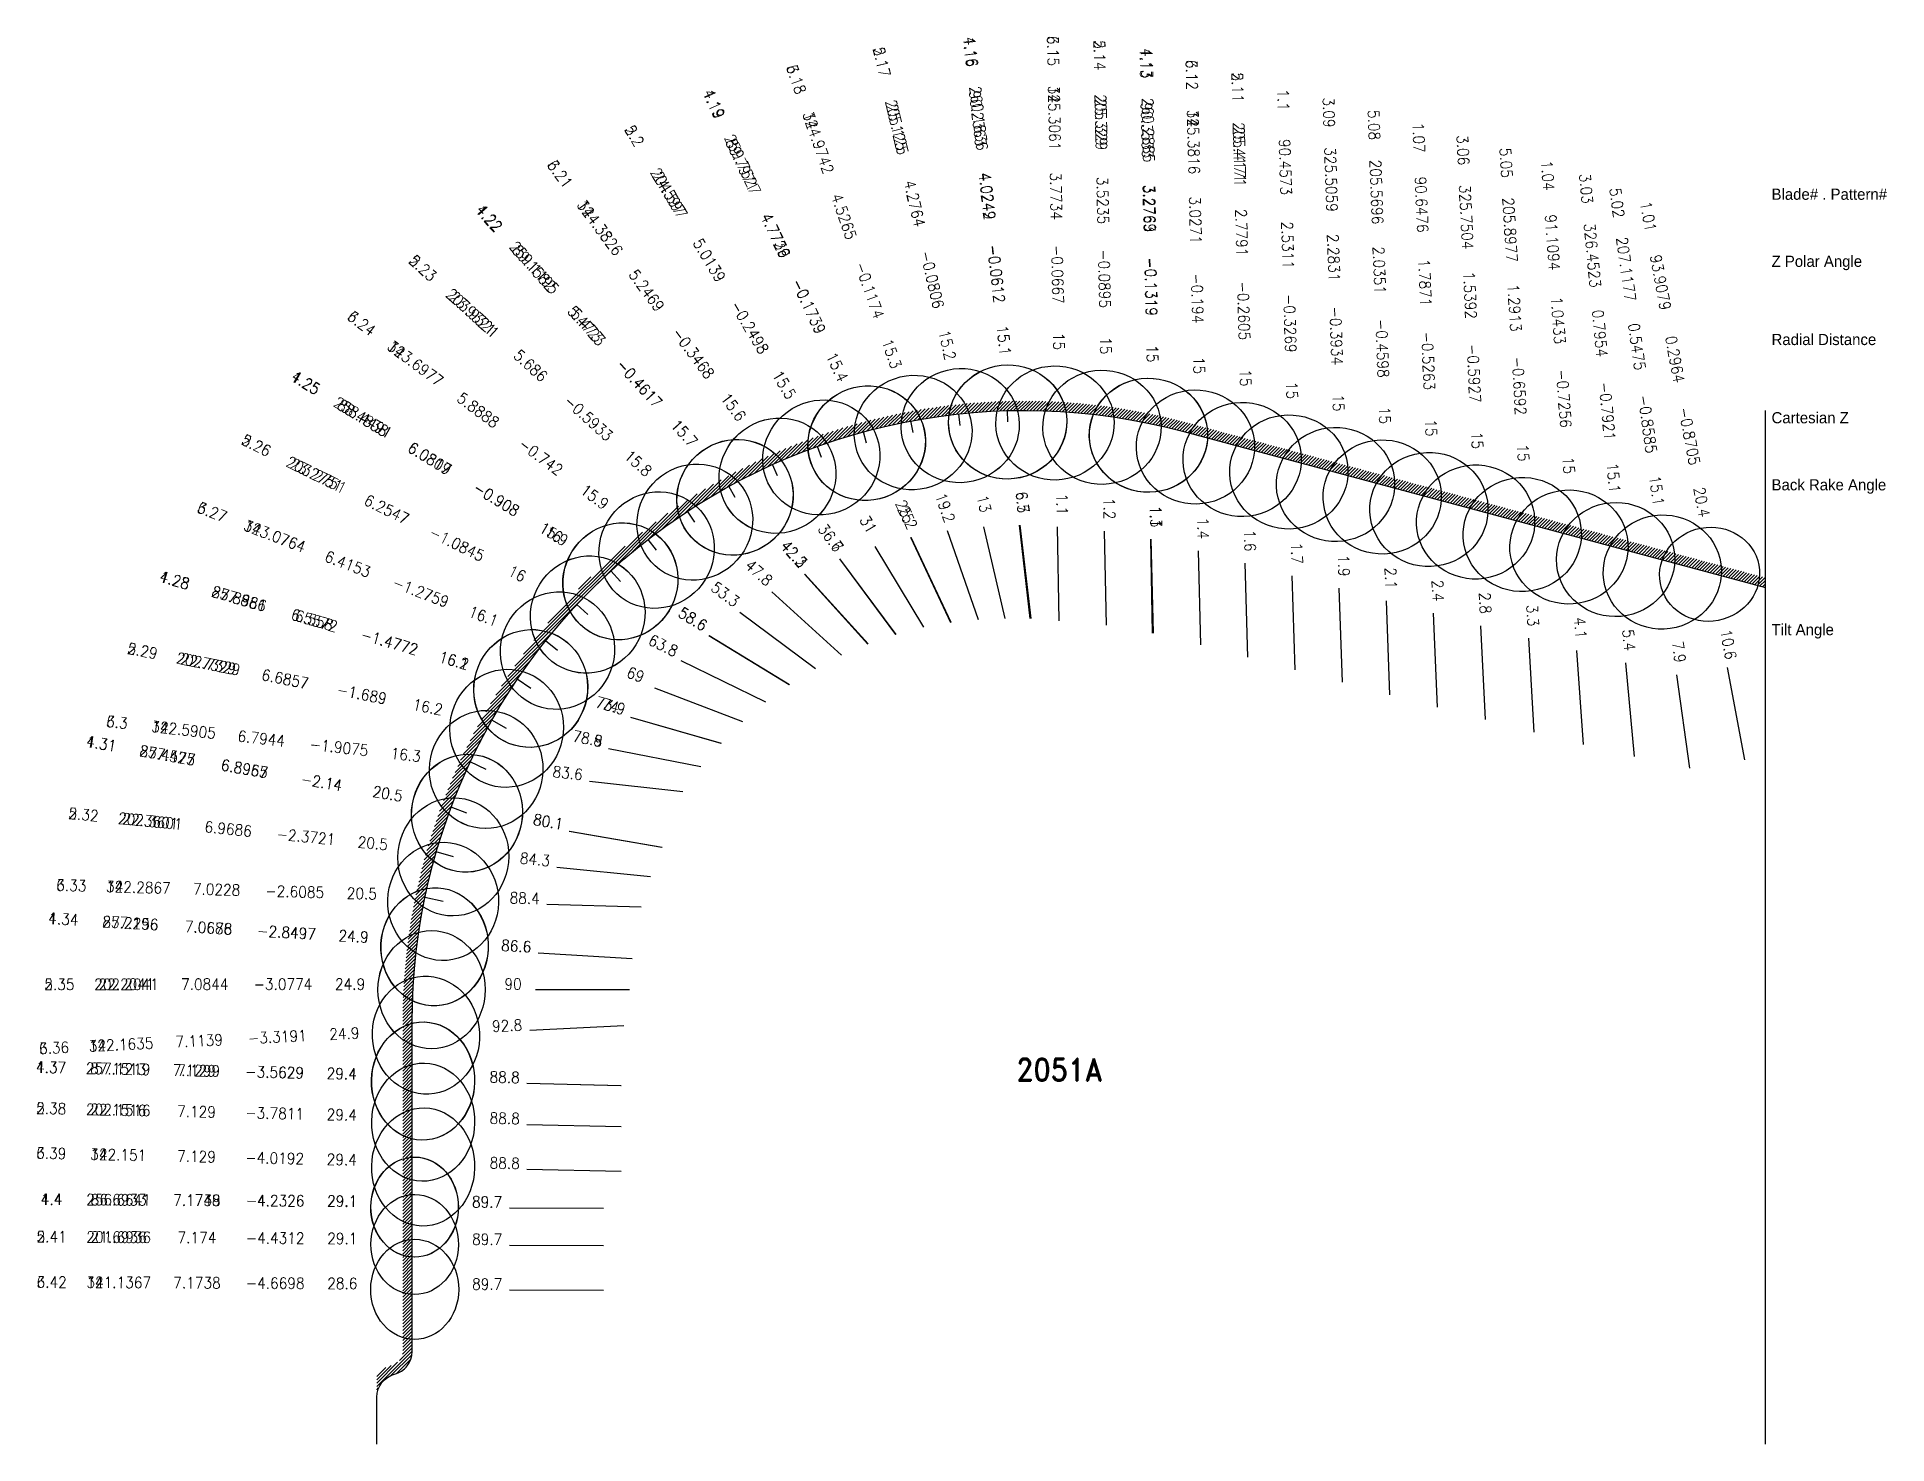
# Model space of a CAD drawing. Header units: inches. Extents: x 26.82 to 36.65, y 12.51 to 19.98.
import ezdxf
from ezdxf.enums import TextEntityAlignment as Align
from ezdxf.lldxf.tags import DXFTag

# ---------------------------------------------------------------- set-up
doc = ezdxf.new("R2010")
doc.units = ezdxf.units.IN
doc.header["$MEASUREMENT"] = 0
for name, color, linetype, true_color in [('Blade_1', 30, 'Continuous', 0xff7f00), ('Blade_2', 7, 'Continuous', 0xcccc00), ('Blade_3', 7, 'Continuous', 0x00cc00), ('Blade_4', 7, 'Continuous', 0x00cccc), ('Blade_5', 7, 'Continuous', 0x0066cc), ('Blade_6', 190, 'Continuous', 0x7f00ff)]:
    doc.layers.add(name, color=color, linetype=linetype, true_color=true_color)
doc.layers.add('CLine', color=5, linetype='CENTER2')
doc.layers.add('Hardmetal', color=252, linetype='Continuous')
doc.styles.add('RomanD', font='romand.shx', dxfattribs={"width": 0.9})
tags = doc.linetypes.add('CENTER2', pattern=[1.125, 0.75, -0.125, 0.125, -0.125]).pattern_tags.tags
tags[10:11] = [DXFTag(74, 4), DXFTag(75, 0), DXFTag(340, '0'), DXFTag(46, 0.0), DXFTag(50, 0.0), DXFTag(44, 0.0), DXFTag(45, 0.0)]
tags[8:9] = [DXFTag(74, 4), DXFTag(75, 0), DXFTag(340, '0'), DXFTag(46, 0.0), DXFTag(50, 0.0), DXFTag(44, 0.0), DXFTag(45, 0.0)]
tags[6:7] = [DXFTag(74, 4), DXFTag(75, 0), DXFTag(340, '0'), DXFTag(46, 0.0), DXFTag(50, 0.0), DXFTag(44, 0.0), DXFTag(45, 0.0)]
tags[4:5] = [DXFTag(74, 4), DXFTag(75, 0), DXFTag(340, '0'), DXFTag(46, 0.0), DXFTag(50, 0.0), DXFTag(44, 0.0), DXFTag(45, 0.0)]

msp = doc.modelspace()

# ---------------------------------------------------------------- hatches: boundary and pattern name
at = {"layer": 'Hardmetal'}
h = msp.add_hatch(dxfattribs=at)
h.set_pattern_fill('ANSI31', color=256, scale=0.1)
h.set_pattern_definition([(45, (16.231119, -10.344856), (-0.0088388348, 0.0088388348), [])])
h.paths.add_polyline_path([(28.8125, 14.75, -0.493145), (32.9037, 17.8893), (36, 17.0596), (36, 17.1114), (32.9166, 17.9376, 0.493145), (28.7625, 14.75), (28.7625, 13.0005, -0.341999), (28.7062, 12.9279, 0.13657), (28.625, 12.8809), (28.625, 12.7585, -0.341999), (28.7187, 12.8795, 0.341999), (28.8125, 13.0005)])

# ---------------------------------------------------------------- linework, layer by layer
for p, q in [((31.7236, 17.9194), (31.7169, 17.9816)), ((31.9758, 17.9388), (31.9741, 17.9988)), ((31.2264, 17.8261), (31.21, 17.8862)), ((31.4735, 17.8826), (31.4619, 17.944)), ((30.9861, 17.7502), (30.965, 17.8091)), ((30.7531, 17.6532), (30.7263, 17.7126)), ((30.5277, 17.5383), (30.4953, 17.5972)), ((30.314, 17.4067), (30.2758, 17.4648)), ((30.1112, 17.258), (30.0668, 17.3151)), ((29.9183, 17.092), (29.8679, 17.1471)), ((29.7453, 16.9155), (29.688, 16.9691)), ((29.5847, 16.7241), (29.5206, 16.7751)), ((29.4428, 16.5228), (29.3709, 16.5715)), ((29.3143, 16.311), (29.2366, 16.3552)), ((29.2056, 16.0925), (29.1211, 16.1322)), ((29.1035, 15.86), (29.0196, 15.8915)), ((29.0314, 15.6279), (28.9408, 15.6541)), ((28.9772, 15.3915), (28.8806, 15.4116))]:
    msp.add_line(p, q)
msp.add_lwpolyline([(28.625, 12.5088), (28.625, 12.7585, -0.341999), (28.7187, 12.8795, 0.341999), (28.8125, 13.0005), (28.8125, 14.75, -0.493145), (32.9037, 17.8893), (36, 17.0596)], format="xyb")
at = {"layer": 'Blade_1'}
for p, q in [((31.4616, 17.327), (31.6742, 16.8744)), ((32.0397, 17.391), (32.0977, 16.8944)), ((32.7364, 17.3167), (32.7479, 16.8169)), ((30.8987, 17.1302), (31.235, 16.7602)), ((33.4853, 17.1218), (33.5002, 16.6221)), ((34.2361, 16.9227), (34.2572, 16.4231)), ((30.39, 16.805), (30.817, 16.5448)), ((34.9965, 16.7243), (35.0325, 16.2256)), ((35.7963, 16.6346), (35.8883, 16.1431)), ((29.9728, 16.3704), (30.4533, 16.2322)), ((29.6476, 15.7653), (30.1402, 15.6794)), ((29.4827, 15.1176), (29.9819, 15.088)), ((29.4224, 14.4251), (29.9222, 14.4143)), ((29.3295, 13.7644), (29.8295, 13.7614))]:
    msp.add_line(p, q, dxfattribs=at)
for centre, major_axis, ratio in [((31.9758, 17.9388), (0.3119, 0.0364), 0.965592), ((31.2271, 17.8261), (0.2842, 0.1335), 0.964072), ((32.7237, 17.8681), (0.3139, 0.0072), 0.965907), ((33.4689, 17.6731), (0.3139, 0.0093), 0.965895), ((30.5277, 17.5383), (0.2323, 0.2112), 0.962588), ((34.2129, 17.4737), (0.3137, 0.0132), 0.965864), ((34.9567, 17.2744), (0.3132, 0.0226), 0.965745), ((29.9191, 17.092), (0.1634, 0.2681), 0.961453), ((35.7036, 17.1295), (0.2615, 0.049), 0.937508), ((29.4428, 16.5228), (0.0868, 0.3018), 0.960516), ((29.1043, 15.86), (0.0539, 0.3093), 0.93662), ((28.9322, 15.1503), (0.0186, 0.3134), 0.907033), ((28.871, 14.4371), (0.0068, 0.3139), 0.871078), ((28.8261, 13.7674), (0.0016, 0.266), 0.873542)]:
    msp.add_ellipse(centre, major_axis=major_axis, ratio=ratio, dxfattribs=at)
at = {"layer": 'Blade_2'}
for p, q in [((31.8479, 17.3821), (31.9606, 16.895)), ((32.4883, 17.3591), (32.499, 16.8592)), ((31.2703, 17.2775), (31.5279, 16.849)), ((33.2359, 17.1882), (33.2495, 16.6884)), ((30.7226, 17.0363), (31.093, 16.7004)), ((30.2402, 16.6721), (30.6889, 16.4514)), ((29.8554, 16.2044), (30.346, 16.1077)), ((29.5802, 15.5734), (30.0777, 15.5239)), ((29.4671, 14.9229), (29.9671, 14.9232)), ((29.4223, 14.207), (29.9222, 14.1961)), ((29.3295, 13.5658), (29.8295, 13.5628))]:
    msp.add_line(p, q, dxfattribs=at)
for centre, major_axis, ratio in [((31.7236, 17.9194), (0.3059, 0.0708), 0.965132), ((32.4765, 17.9105), (0.3139, 0.0067), 0.96591), ((30.9861, 17.7502), (0.2691, 0.1618), 0.963546), ((33.2209, 17.7395), (0.3139, 0.0085), 0.9659), ((30.314, 17.4067), (0.2109, 0.2326), 0.962174), ((29.7453, 16.9155), (0.1386, 0.2818), 0.961123), ((29.3143, 16.311), (0.0607, 0.3081), 0.960188), ((29.0314, 15.6279), (0.0311, 0.3125), 0.936554), ((28.9156, 14.9226), (-0.0002, 0.314), 0.907053), ((28.871, 14.2189), (0.0068, 0.3139), 0.871073), ((28.826, 13.5688), (0.0016, 0.266), 0.87354)]:
    msp.add_ellipse(centre, major_axis=major_axis, ratio=ratio, dxfattribs=at)
at = {"layer": 'Blade_3'}
for p, q in [((31.6546, 17.3617), (31.8188, 16.8894)), ((32.2376, 17.3819), (32.2476, 16.882)), ((31.0822, 17.2107), (31.3806, 16.8095)), ((32.9866, 17.2547), (32.999, 16.7548)), ((33.7351, 17.0554), (33.7515, 16.5557)), ((30.5533, 16.9284), (30.9542, 16.6296)), ((34.4877, 16.8565), (34.5121, 16.3571)), ((35.2566, 16.6589), (35.3036, 16.1611)), ((30.0995, 16.5264), (30.5663, 16.3472)), ((29.7536, 16.0308), (30.2505, 15.9749)), ((29.5285, 15.3761), (30.0283, 15.3621)), ((29.4369, 14.708), (29.9363, 14.7326)), ((29.4223, 13.9688), (29.9222, 13.958)), ((29.3297, 13.3279), (29.8297, 13.3255))]:
    msp.add_line(p, q, dxfattribs=at)
for centre, major_axis, ratio in [((31.4735, 17.8826), (0.2966, 0.1031), 0.964615), ((32.2266, 17.9333), (0.3139, 0.0063), 0.965912), ((32.9729, 17.806), (0.3139, 0.0078), 0.965904), ((30.7531, 17.6532), (0.2519, 0.1874), 0.963045), ((33.7169, 17.6066), (0.3138, 0.0103), 0.965888), ((34.4608, 17.4073), (0.3136, 0.0153), 0.965843), ((30.1112, 17.258), (0.1877, 0.2518), 0.961795), ((35.2046, 17.2079), (0.3126, 0.0296), 0.965616), ((29.5847, 16.7241), (0.1126, 0.2931), 0.960824), ((29.2056, 16.0925), (0.0351, 0.312), 0.959883), ((28.9772, 15.3915), (0.0088, 0.3139), 0.936466), ((28.8861, 14.6809), (-0.0154, 0.3136), 0.906985), ((28.871, 13.9808), (0.0068, 0.3139), 0.871081), ((28.8262, 13.3302), (0.0012, 0.266), 0.878105)]:
    msp.add_ellipse(centre, major_axis=major_axis, ratio=ratio, dxfattribs=at)
at = {"layer": 'Blade_4'}
for p, q in [((31.4596, 17.3264), (31.6711, 16.8733)), ((32.0374, 17.3908), (32.0938, 16.894)), ((32.7334, 17.3167), (32.7428, 16.8168)), ((30.8971, 17.1295), (31.2327, 16.7588)), ((30.3889, 16.8044), (30.8155, 16.5436)), ((29.9719, 16.3701), (30.4524, 16.2317)), ((29.6467, 15.765), (30.1393, 15.679)), ((29.4819, 15.1175), (29.981, 15.0877)), ((29.4215, 14.4252), (29.9214, 14.4143)), ((29.3287, 13.7644), (29.8287, 13.7614))]:
    msp.add_line(p, q, dxfattribs=at)
for centre, major_axis, ratio in [((31.9751, 17.9388), (0.312, 0.0355), 0.965618), ((31.2264, 17.8261), (0.2845, 0.1328), 0.964159), ((32.7231, 17.8681), (0.3139, 0.0059), 0.965914), ((30.527, 17.5383), (0.2328, 0.2108), 0.962715), ((29.9183, 17.092), (0.1638, 0.2679), 0.961603), ((29.442, 16.5228), (0.0869, 0.3017), 0.960666), ((29.1035, 15.86), (0.0541, 0.3093), 0.936815), ((28.9314, 15.1503), (0.0187, 0.3134), 0.907263), ((28.8701, 14.4371), (0.0068, 0.3139), 0.871327), ((28.8252, 13.7674), (0.0016, 0.266), 0.87379)]:
    msp.add_ellipse(centre, major_axis=major_axis, ratio=ratio, dxfattribs=at)
at = {"layer": 'Blade_5'}
for p, q in [((31.8477, 17.3821), (31.9603, 16.8949)), ((32.4883, 17.3591), (32.499, 16.8592)), ((31.2704, 17.2776), (31.528, 16.8491)), ((33.2359, 17.1882), (33.2495, 16.6884)), ((30.7225, 17.0362), (31.0929, 16.7004)), ((33.9853, 16.9891), (34.0039, 16.4894)), ((34.7409, 16.7902), (34.7701, 16.2911)), ((30.2402, 16.672), (30.6888, 16.4512)), ((35.5278, 16.5952), (35.5961, 16.0999)), ((29.8554, 16.2043), (30.346, 16.1075)), ((29.5802, 15.5734), (30.0777, 15.5239)), ((29.4671, 14.923), (29.9671, 14.9233)), ((29.4223, 14.2069), (29.9222, 14.1961)), ((29.3295, 13.5658), (29.8295, 13.5629))]:
    msp.add_line(p, q, dxfattribs=at)
for centre, major_axis, ratio in [((31.7236, 17.9194), (0.3059, 0.0707), 0.965135), ((32.4765, 17.9105), (0.3139, 0.0067), 0.96591), ((30.9861, 17.7502), (0.2691, 0.1618), 0.963543), ((33.2209, 17.7395), (0.3139, 0.0085), 0.9659), ((33.9649, 17.5402), (0.3138, 0.0116), 0.965878), ((30.314, 17.4067), (0.2109, 0.2326), 0.962176), ((34.7087, 17.3408), (0.3135, 0.0183), 0.965807), ((35.4525, 17.1415), (0.3111, 0.0429), 0.965266), ((29.7453, 16.9155), (0.1386, 0.2817), 0.961132), ((29.3143, 16.311), (0.0608, 0.3081), 0.960196), ((29.0314, 15.6279), (0.0311, 0.3125), 0.936554), ((28.9156, 14.9226), (-0.0002, 0.314), 0.907041), ((28.871, 14.2189), (0.0068, 0.3139), 0.871076), ((28.826, 13.5688), (0.0016, 0.266), 0.87354)]:
    msp.add_ellipse(centre, major_axis=major_axis, ratio=ratio, dxfattribs=at)
at = {"layer": 'Blade_6'}
for p, q in [((31.6546, 17.3617), (31.8188, 16.8894)), ((32.2376, 17.3819), (32.2476, 16.882)), ((31.0823, 17.2108), (31.3808, 16.8097)), ((32.9866, 17.2547), (32.999, 16.7548)), ((30.5533, 16.9284), (30.9542, 16.6296)), ((30.0995, 16.5264), (30.5663, 16.3471)), ((29.7536, 16.0307), (30.2505, 15.9746)), ((29.5285, 15.3761), (30.0283, 15.3621)), ((29.4369, 14.708), (29.9363, 14.7326)), ((29.4223, 13.9689), (29.9222, 13.958)), ((29.3297, 13.3279), (29.8297, 13.3255))]:
    msp.add_line(p, q, dxfattribs=at)
for centre, major_axis, ratio in [((31.4735, 17.8826), (0.2966, 0.1031), 0.964615), ((32.2266, 17.9333), (0.3139, 0.0063), 0.965912), ((32.9729, 17.806), (0.3139, 0.0078), 0.965904), ((30.7531, 17.6532), (0.2519, 0.1875), 0.963039), ((30.1112, 17.258), (0.1877, 0.2518), 0.961795), ((29.5847, 16.7241), (0.1126, 0.2931), 0.960827), ((29.2056, 16.0925), (0.0352, 0.312), 0.959894), ((28.9772, 15.3915), (0.0088, 0.3139), 0.936466), ((28.8861, 14.6809), (-0.0154, 0.3136), 0.906985), ((28.871, 13.9808), (0.0068, 0.3139), 0.871078), ((28.8262, 13.3302), (0.0012, 0.266), 0.878105)]:
    msp.add_ellipse(centre, major_axis=major_axis, ratio=ratio, dxfattribs=at)
at = {"layer": 'CLine', "linetype": 'CENTER2'}
msp.add_line((36, 12.5088), (36, 18), dxfattribs=at)

# ---------------------------------------------------------------- texts
for s, height, p in [('Blade# . Pattern#', 0.059375, (36.0327, 19.1488)), ('Z Polar Angle', 0.059375, (36.0327, 18.7925)), ('Radial Distance', 0.059375, (36.0327, 18.3769)), ('Cartesian Z', 0.059375, (36.0327, 17.9613)), ('Back Rake Angle', 0.059375, (36.0327, 17.605)), ('Tilt Angle', 0.05937, (36.0327, 16.8355))]:
    msp.add_text(s, height=height).set_placement(p, align=Align.MIDDLE_LEFT)
at = {"style": 'RomanD', "width": 0.9}
msp.add_text('2051A', height=0.11875, dxfattribs=at).set_placement((32.25, 14.4977), align=Align.MIDDLE_CENTER)
at = {"layer": 'Blade_1', "style": 'RomanD', "width": 0.9}
for s, rotation, p in [('1.16', 276.6578, (31.7466, 19.902)), ('1.13', 271.31815, (32.6783, 19.8441)), ('1.19', 295.16656, (30.3866, 19.615)), ('90.2363', 276.6578, (31.7879, 19.5481)), ('1.1', 271.70603, (33.4101, 19.6487)), ('90.3533', 271.31815, (32.6865, 19.4879)), ('1.07', 272.41553, (34.1296, 19.4484)), ('89.7971', 295.16656, (30.5381, 19.2925)), ('90.4573', 271.70603, (33.4207, 19.2926)), ('1.04', 274.13295, (34.8143, 19.2458)), ('4.0242', 276.6578, (31.8361, 19.1353)), ('3.2763', 271.31815, (32.696, 19.0724)), ('90.6476', 272.41553, (34.1446, 19.0925)), ('1.22', 312.2716, (29.1982, 19.0008)), ('1.01', 280.60585, (35.3487, 19.0251)), ('4.7729', 295.16656, (30.7148, 18.9164)), ('2.5311', 271.70603, (33.4331, 18.8772)), ('91.1094', 274.13295, (34.8399, 18.8904)), ('89.1582', 312.2716, (29.4379, 18.7372)), ('-0.0612', 276.6578, (31.8843, 18.7225)), ('-0.1319', 271.31815, (32.7056, 18.6569)), ('1.7871', 272.41553, (34.1621, 18.6773)), ('93.9079', 280.60585, (35.4142, 18.6749)), ('-0.1739', 295.16656, (30.8915, 18.5402)), ('-0.3269', 271.70603, (33.4454, 18.4618)), ('1.0433', 274.13295, (34.8699, 18.4759)), ('5.4723', 312.2716, (29.7174, 18.4297)), ('15.1', 276.6578, (31.9256, 18.3686)), ('-0.5263', 272.41553, (34.1796, 18.262)), ('0.2964', 280.60585, (35.4907, 18.2664)), ('15.4', 295.16656, (31.043, 18.2178)), ('15', 271.31815, (32.7138, 18.3007)), ('1.25', 328.6399, (28.2313, 18.1206)), ('-0.4617', 312.2716, (29.997, 18.1221)), ('-0.7256', 274.13295, (34.8998, 18.0613)), ('15', 271.70603, (33.456, 18.1057)), ('88.4838', 328.6399, (28.5355, 17.9352)), ('-0.8705', 280.60585, (35.5672, 17.8578)), ('15.7', 312.2716, (30.2366, 17.8585)), ('15', 272.41553, (34.1946, 17.9061)), ('6.0809', 328.6399, (28.8904, 17.7189)), ('15', 274.13295, (34.9255, 17.706)), ('-0.908', 328.6399, (29.2453, 17.5026)), ('25.2', 295.16656, (31.4111, 17.4344)), ('6.7', 276.6578, (32.0259, 17.509)), ('20.4', 280.60585, (35.6328, 17.5077)), ('1.3', 271.31815, (32.7337, 17.4355)), ('16', 328.6399, (29.5495, 17.3172)), ('42.3', 312.2716, (30.8188, 17.2181)), ('1.7', 271.70603, (33.4818, 17.2405)), ('1.28', 343.9573, (27.5433, 17.069)), ('87.8981', 343.9573, (27.8856, 16.9706)), ('2.4', 272.41553, (34.2311, 17.0413)), ('6.5572', 343.9573, (28.2851, 16.8557)), ('58.6', 328.6399, (30.2886, 16.8668)), ('-1.4772', 343.9573, (28.6845, 16.7408)), ('4.1', 274.13295, (34.9879, 16.8428)), ('10.6', 280.60585, (35.7744, 16.7513)), ('16.2', 343.9573, (29.0269, 16.6424)), ('74', 343.9573, (29.8587, 16.4032)), ('1.31', 350.10982, (27.1572, 16.1995)), ('87.4575', 350.10982, (27.5081, 16.1383)), ('6.8957', 350.10982, (27.9176, 16.0669)), ('-2.14', 350.10982, (28.327, 15.9955)), ('20.5', 350.10982, (28.678, 15.9343)), ('80.1', 350.10982, (29.5306, 15.7857)), ('1.34', 356.60194, (26.9592, 15.2675)), ('87.2256', 356.60194, (27.3148, 15.2463)), ('7.0678', 356.60194, (27.7297, 15.2217)), ('-2.8497', 356.60194, (28.1446, 15.1971)), ('24.9', 356.60194, (28.5002, 15.176)), ('86.6', 356.60194, (29.3642, 15.1247)), ('1.37', 358.75833, (26.895, 14.4799)), ('87.1513', 358.75833, (27.2511, 14.4722)), ('7.129', 358.75833, (27.6666, 14.4632)), ('-3.5629', 358.75833, (28.0822, 14.4542)), ('29.4', 358.75833, (28.4383, 14.4465)), ('88.8', 358.75833, (29.3036, 14.4277)), ('1.4', 359.65917, (26.8976, 13.7789)), ('86.6933', 359.65917, (27.2538, 13.7768)), ('7.1739', 359.65917, (27.6695, 13.7743)), ('-4.2326', 359.65917, (28.0851, 13.7718)), ('29.1', 359.65917, (28.4413, 13.7697)), ('89.7', 359.65917, (29.2108, 13.7651))]:
    msp.add_text(s, height=0.05937, rotation=rotation, dxfattribs=at).set_placement(p, align=Align.CENTER)
at = {"layer": 'Blade_2', "style": 'RomanD', "width": 0.9}
for s, rotation, p in [('2.14', 271.22759, (32.4342, 19.8865)), ('2.17', 283.02743, (31.278, 19.845)), ('2.11', 271.55626, (33.1672, 19.7153)), ('25.125', 283.02743, (31.3583, 19.4979)), ('25.329', 271.22759, (32.4418, 19.5304)), ('2.2', 301.01296, (29.9678, 19.4442)), ('25.4171', 271.55626, (33.1769, 19.3592)), ('24.597', 301.01296, (30.1513, 19.1388)), ('4.2764', 283.02743, (31.452, 19.093)), ('3.5235', 271.22759, (32.4507, 19.1148)), ('2.7791', 271.55626, (33.1882, 18.9437)), ('5.0139', 301.01296, (30.3655, 18.7826)), ('2.23', 317.80261, (28.8497, 18.7343)), ('-0.0806', 283.02743, (31.5457, 18.6881)), ('-0.0895', 271.22759, (32.4596, 18.6993)), ('-0.2605', 271.55626, (33.1995, 18.5282)), ('23.9321', 317.80261, (29.1136, 18.495)), ('-0.2498', 301.01296, (30.5796, 18.4264)), ('15.2', 283.02743, (31.626, 18.341)), ('15', 271.22759, (32.4672, 18.3432)), ('5.686', 317.80261, (29.4216, 18.2158)), ('15.5', 301.01296, (30.7632, 18.1211)), ('15', 271.55626, (33.2091, 18.1721)), ('-0.5933', 317.80261, (29.7295, 17.9367)), ('2.26', 333.81001, (27.9718, 17.7878)), ('23.2751', 333.81001, (28.2914, 17.6306)), ('15.8', 317.80261, (29.9934, 17.6974)), ('6.2547', 333.81001, (28.6644, 17.4472)), ('13', 283.02743, (31.8211, 17.4978)), ('1.2', 271.22759, (32.4858, 17.4778)), ('31', 301.01296, (31.2091, 17.3793)), ('-1.0845', 333.81001, (29.0373, 17.2637)), ('1.6', 271.55626, (33.2327, 17.3069)), ('16', 333.81001, (29.357, 17.1065)), ('47.8', 317.80261, (30.6346, 17.116)), ('63.8', 333.81001, (30.1337, 16.7245)), ('2.29', 348.85077, (27.3751, 16.6932)), ('22.7329', 348.85077, (27.7247, 16.6243)), ('6.6857', 348.85077, (28.1324, 16.5439)), ('-1.689', 348.85077, (28.5402, 16.4636)), ('16.2', 348.85077, (28.8898, 16.3947)), ('78.9', 348.85077, (29.7389, 16.2273)), ('2.32', 354.32476, (27.0646, 15.8234)), ('22.3601', 354.32476, (27.4191, 15.7881)), ('6.9686', 354.32476, (27.8327, 15.747)), ('-2.3721', 354.32476, (28.2462, 15.7059)), ('20.5', 354.32476, (28.6007, 15.6707)), ('84.3', 354.32476, (29.462, 15.5851)), ('2.35', 0.03206, (26.9391, 14.9215)), ('22.2041', 0.03206, (27.2954, 14.9217)), ('7.0844', 0.03206, (27.711, 14.9219)), ('-3.0774', 0.03206, (28.1266, 14.9222)), ('24.9', 0.03206, (28.4829, 14.9224)), ('90', 0.03206, (29.3484, 14.9228)), ('2.38', 358.76025, (26.8949, 14.2617)), ('22.1516', 358.76025, (27.2511, 14.254)), ('7.129', 358.76025, (27.6666, 14.245)), ('-3.7811', 358.76025, (28.0821, 14.236)), ('29.4', 358.76025, (28.4383, 14.2283)), ('88.8', 358.76025, (29.3036, 14.2095)), ('2.41', 359.65917, (26.8976, 13.5803)), ('21.6936', 359.65917, (27.2538, 13.5782)), ('7.174', 359.65917, (27.6694, 13.5757)), ('-4.4312', 359.65917, (28.085, 13.5732)), ('29.1', 359.65917, (28.4413, 13.5711)), ('89.7', 359.65917, (29.2108, 13.5665))]:
    msp.add_text(s, height=0.05937, rotation=rotation, dxfattribs=at).set_placement(p, align=Align.CENTER)
at = {"layer": 'Blade_3', "style": 'RomanD', "width": 0.9}
for s, rotation, p in [('3.15', 271.1422, (32.1872, 19.9094)), ('3.12', 271.42369, (32.9238, 19.7819)), ('3.18', 289.16931, (30.8245, 19.7495)), ('325.3061', 271.1422, (32.1943, 19.5532)), ('3.09', 271.88732, (33.6518, 19.582)), ('324.9742', 289.16931, (30.9415, 19.413)), ('325.3816', 271.42369, (32.9327, 19.4257)), ('3.06', 272.79818, (34.3643, 19.3814)), ('325.5059', 271.88732, (33.6635, 19.226)), ('3.21', 306.64188, (29.5735, 19.2391)), ('3.7734', 271.1422, (32.2026, 19.1377)), ('325.7504', 272.79818, (34.3817, 19.0256)), ('3.03', 275.40343, (35.0185, 19.1756)), ('324.3826', 306.64188, (29.7861, 18.9533)), ('4.5265', 289.16931, (31.0779, 19.0204)), ('3.0271', 271.42369, (32.943, 19.0103)), ('326.4523', 275.40343, (35.0521, 18.821)), ('-0.0667', 271.1422, (32.2109, 18.7221)), ('2.2831', 271.88732, (33.6772, 18.8106)), ('-0.1174', 289.16931, (31.2144, 18.6279)), ('5.2469', 306.64188, (30.0341, 18.6198)), ('-0.194', 271.42369, (32.9533, 18.5948)), ('1.5392', 272.79818, (34.4019, 18.6105)), ('3.24', 323.29797, (28.5265, 18.4393)), ('-0.3934', 271.88732, (33.6909, 18.3952)), ('0.7954', 275.40343, (35.0912, 18.4072)), ('-0.3468', 306.64188, (30.2822, 18.2863)), ('15', 271.1422, (32.218, 18.366)), ('323.6977', 323.29797, (28.8121, 18.2263)), ('15.3', 289.16931, (31.3314, 18.2914)), ('-0.5927', 272.79818, (34.4222, 18.1954)), ('15', 271.42369, (32.9622, 18.2386)), ('5.8888', 323.29797, (29.1453, 17.9779)), ('15.6', 306.64188, (30.4948, 18.0004)), ('-0.7921', 275.40343, (35.1303, 17.9934)), ('15', 271.88732, (33.7026, 18.0391)), ('-0.742', 323.29797, (29.4786, 17.7295)), ('15', 272.79818, (34.4396, 17.8395)), ('15.1', 275.40343, (35.1639, 17.6387)), ('15.9', 323.29797, (29.7642, 17.5166)), ('3.27', 338.9948, (27.7395, 17.4326)), ('19.2', 289.16931, (31.6156, 17.4738)), ('1.1', 271.1422, (32.2353, 17.5006)), ('323.0764', 338.9948, (28.0721, 17.3049)), ('36.6', 306.64188, (31.0114, 17.306)), ('1.4', 271.42369, (32.9837, 17.3734)), ('6.4153', 338.9948, (28.4601, 17.1559)), ('1.9', 271.88732, (33.7311, 17.1741)), ('-1.2759', 338.9948, (28.8481, 17.0069)), ('53.3', 323.29797, (30.4581, 16.9994)), ('2.8', 272.79818, (34.4819, 16.9751)), ('16.1', 338.9948, (29.1807, 16.8792)), ('5.4', 275.40343, (35.2454, 16.7771)), ('69', 338.9948, (29.9887, 16.569)), ('3.3', 353.57625, (27.2415, 16.3136)), ('322.5905', 353.57625, (27.5955, 16.2738)), ('6.7944', 353.57625, (28.0085, 16.2273)), ('-1.9075', 353.57625, (28.4215, 16.1808)), ('16.3', 353.57625, (28.7755, 16.1409)), ('83.6', 353.57625, (29.6356, 16.0441)), ('3.33', 358.39953, (27.0015, 15.4467)), ('322.2867', 358.39953, (27.3576, 15.4368)), ('7.0228', 358.39953, (27.7731, 15.4251)), ('-2.6085', 358.39953, (28.1885, 15.4135)), ('20.5', 358.39953, (28.5446, 15.4036)), ('88.4', 358.39953, (29.4098, 15.3794)), ('92.8', 2.81616, (29.3183, 14.7022)), ('3.36', 2.81616, (26.912, 14.5838)), ('322.1635', 2.81616, (27.2678, 14.6013)), ('7.1139', 2.81616, (27.6829, 14.6217)), ('-3.3191', 2.81616, (28.098, 14.6421)), ('24.9', 2.81616, (28.4538, 14.6596)), ('3.39', 358.75832, (26.8949, 14.0236)), ('322.151', 358.75832, (27.2511, 14.0159)), ('7.129', 358.75832, (27.6666, 14.0069)), ('-4.0192', 358.75832, (28.0822, 13.9979)), ('29.4', 358.75832, (28.4383, 13.9902)), ('88.8', 358.75832, (29.3036, 13.9714)), ('3.42', 359.73301, (26.8977, 13.3392)), ('321.1367', 359.73301, (27.254, 13.3375)), ('7.1738', 359.73301, (27.6696, 13.3356)), ('-4.6698', 359.73301, (28.0852, 13.3337)), ('28.6', 359.73301, (28.4414, 13.332)), ('89.7', 359.73301, (29.2109, 13.3284))]:
    msp.add_text(s, height=0.05937, rotation=rotation, dxfattribs=at).set_placement(p, align=Align.CENTER)
at = {"layer": 'Blade_4', "style": 'RomanD', "width": 0.9}
for s, rotation, p in [('4.16', 276.4825, (31.752, 19.9027)), ('4.13', 271.07657, (32.686, 19.8443)), ('4.19', 295.02061, (30.3904, 19.6171)), ('260.1836', 276.4825, (31.7922, 19.5487)), ('260.2885', 271.07657, (32.6926, 19.4881)), ('259.7527', 295.02061, (30.5411, 19.2943)), ('4.0249', 276.4825, (31.8391, 19.1357)), ('3.2769', 271.07657, (32.7005, 19.0725)), ('4.22', 312.15951, (29.2004, 19.0034)), ('4.7736', 295.02061, (30.7169, 18.9177)), ('259.1195', 312.15951, (29.4395, 18.7394)), ('-0.0612', 276.4825, (31.886, 18.7228)), ('-0.1319', 271.07657, (32.7083, 18.657)), ('-0.1739', 295.02061, (30.8927, 18.5411)), ('5.473', 312.15951, (29.7184, 18.4313)), ('15.1', 276.4825, (31.9262, 18.3688)), ('15.4', 295.02061, (31.0434, 18.2182)), ('15', 271.07657, (32.715, 18.3008)), ('4.25', 328.56365, (28.2319, 18.1228)), ('-0.4617', 312.15951, (29.9974, 18.1232)), ('258.4491', 328.56365, (28.5359, 17.937)), ('15.7', 312.15951, (30.2365, 17.8591)), ('6.0817', 328.56365, (28.8905, 17.7203)), ('-0.908', 328.56365, (29.2451, 17.5035)), ('6.5', 276.4825, (32.024, 17.5088)), ('15.9', 328.56365, (29.5491, 17.3177)), ('25', 295.02061, (31.4094, 17.434)), ('1.1', 271.07657, (32.7312, 17.4354)), ('42.2', 312.15951, (30.8174, 17.2175)), ('4.28', 343.92663, (27.5427, 17.07)), ('257.866', 343.92663, (27.8851, 16.9714)), ('6.558', 343.92663, (28.2844, 16.8563)), ('58.6', 328.56365, (30.2875, 16.8663)), ('-1.4772', 343.92663, (28.6838, 16.7412)), ('16.1', 343.92663, (29.0261, 16.6426)), ('73.9', 343.92663, (29.8578, 16.403)), ('4.31', 350.0857, (27.1565, 16.2003)), ('257.427', 350.0857, (27.5074, 16.139)), ('6.8965', 350.0857, (27.9168, 16.0674)), ('-2.14', 350.0857, (28.3263, 15.9958)), ('20.5', 350.0857, (28.6772, 15.9345)), ('80.1', 350.0857, (29.5298, 15.7855)), ('4.34', 356.58947, (26.9584, 15.2679)), ('257.196', 356.58947, (27.314, 15.2467)), ('7.0686', 356.58947, (27.7289, 15.222)), ('-2.8497', 356.58947, (28.1438, 15.1972)), ('24.9', 356.58947, (28.4994, 15.176)), ('86.6', 356.58947, (29.3633, 15.1246)), ('4.37', 358.75911, (26.8941, 14.4799)), ('257.1219', 358.75911, (27.2503, 14.4722)), ('7.1299', 358.75911, (27.6658, 14.4632)), ('-3.5629', 358.75911, (28.0813, 14.4542)), ('29.4', 358.75911, (28.4375, 14.4465)), ('88.8', 358.75911, (29.3028, 14.4277)), ('4.4', 359.65886, (26.8967, 13.7789)), ('256.6641', 359.65886, (27.2529, 13.7768)), ('7.1748', 359.65886, (27.6686, 13.7743)), ('-4.2326', 359.65886, (28.0842, 13.7718)), ('29.1', 359.65886, (28.4404, 13.7697)), ('89.7', 359.65886, (29.2099, 13.7651))]:
    msp.add_text(s, height=0.05937, rotation=rotation, dxfattribs=at).set_placement(p, align=Align.CENTER)
at = {"layer": 'Blade_5', "style": 'RomanD', "width": 0.9}
for s, rotation, p in [('5.14', 271.22759, (32.4342, 19.8865)), ('5.17', 283.01231, (31.2785, 19.8451)), ('5.11', 271.55626, (33.1672, 19.7153)), ('205.329', 271.22759, (32.4418, 19.5304)), ('205.125', 283.01231, (31.3587, 19.498)), ('5.08', 272.12472, (33.8916, 19.5153)), ('5.2', 301.02014, (29.9676, 19.444)), ('205.4171', 271.55626, (33.1769, 19.3592)), ('5.05', 273.34639, (34.5933, 19.3139)), ('204.597', 301.02014, (30.1512, 19.1387)), ('205.5696', 272.12472, (33.9048, 19.1593)), ('4.2764', 283.01231, (31.4523, 19.0931)), ('3.5235', 271.22759, (32.4507, 19.1148)), ('5.02', 277.85192, (35.1825, 19.0995)), ('2.7791', 271.55626, (33.1882, 18.9437)), ('205.8977', 273.34639, (34.6141, 18.9583)), ('5.0139', 301.02014, (30.3654, 18.7825)), ('207.1177', 277.85192, (35.2311, 18.7466)), ('5.23', 317.79922, (28.8498, 18.7344)), ('-0.0806', 283.01231, (31.5459, 18.6881)), ('-0.0895', 271.22759, (32.4596, 18.6993)), ('2.0351', 272.12472, (33.9202, 18.744)), ('-0.2605', 271.55626, (33.1995, 18.5282)), ('203.9321', 317.79922, (29.1137, 18.4951)), ('1.2913', 273.34639, (34.6384, 18.5434)), ('-0.2498', 301.02014, (30.5795, 18.4264)), ('-0.4598', 272.12472, (33.9356, 18.3287)), ('15.2', 283.01231, (31.6261, 18.341)), ('15', 271.22759, (32.4672, 18.3432)), ('0.5475', 277.85192, (35.2879, 18.3348)), ('5.686', 317.79922, (29.4216, 18.2159)), ('-0.6592', 273.34639, (34.6627, 18.1285)), ('15.5', 301.02014, (30.7631, 18.1211)), ('15', 271.55626, (33.2091, 18.1721)), ('-0.5933', 317.79922, (29.7295, 17.9367)), ('15', 272.12472, (33.9488, 17.9727)), ('-0.8585', 277.85192, (35.3447, 17.9231)), ('5.26', 333.79728, (27.9719, 17.7882)), ('15', 273.34639, (34.6835, 17.7728)), ('203.2751', 333.79728, (28.2916, 17.6309)), ('15.8', 317.79922, (29.9934, 17.6974)), ('15.1', 277.85192, (35.3934, 17.5702)), ('6.2547', 333.79728, (28.6645, 17.4474)), ('13', 283.01231, (31.821, 17.4978)), ('1.2', 271.22759, (32.4858, 17.4778)), ('31', 301.02014, (31.2092, 17.3793)), ('-1.0845', 333.79728, (29.0374, 17.2639)), ('1.6', 271.55626, (33.2327, 17.3069)), ('16', 333.79728, (29.3571, 17.1066)), ('47.8', 317.79922, (30.6346, 17.116)), ('2.1', 272.12472, (33.9809, 17.1077)), ('3.3', 273.34639, (34.734, 16.9088)), ('63.8', 333.79728, (30.1336, 16.7244)), ('5.29', 348.84184, (27.3752, 16.6935)), ('202.7329', 348.84184, (27.7247, 16.6245)), ('7.9', 277.85192, (35.5116, 16.7128)), ('6.6857', 348.84184, (28.1325, 16.5441)), ('-1.689', 348.84184, (28.5403, 16.4637)), ('16.2', 348.84184, (28.8898, 16.3947)), ('78.8', 348.84184, (29.7389, 16.2273)), ('5.32', 354.32476, (27.0646, 15.8234)), ('202.3601', 354.32476, (27.4191, 15.7881)), ('6.9686', 354.32476, (27.8327, 15.747)), ('-2.3721', 354.32476, (28.2462, 15.7059)), ('20.5', 354.32476, (28.6007, 15.6707)), ('84.3', 354.32476, (29.462, 15.5851)), ('5.35', 0.0407, (26.9391, 14.9212)), ('202.2041', 0.0407, (27.2954, 14.9214)), ('7.0844', 0.0407, (27.711, 14.9217)), ('-3.0774', 0.0407, (28.1266, 14.922)), ('24.9', 0.0407, (28.4829, 14.9223)), ('90', 0.0407, (29.3484, 14.9229)), ('5.38', 358.75834, (26.8949, 14.2617)), ('202.1516', 358.75834, (27.2511, 14.254)), ('7.129', 358.75834, (27.6666, 14.245)), ('-3.7811', 358.75834, (28.0821, 14.236)), ('29.4', 358.75834, (28.4383, 14.2283)), ('88.8', 358.75834, (29.3036, 14.2095)), ('5.41', 359.65917, (26.8976, 13.5803)), ('201.6936', 359.65917, (27.2538, 13.5782)), ('7.174', 359.65917, (27.6694, 13.5757)), ('-4.4312', 359.65917, (28.085, 13.5732)), ('29.1', 359.65917, (28.4413, 13.5711)), ('89.7', 359.65917, (29.2108, 13.5665))]:
    msp.add_text(s, height=0.05937, rotation=rotation, dxfattribs=at).set_placement(p, align=Align.CENTER)
at = {"layer": 'Blade_6', "style": 'RomanD', "width": 0.9}
for s, rotation, p in [('6.15', 271.1422, (32.1872, 19.9094)), ('6.12', 271.42369, (32.9238, 19.7819)), ('6.18', 289.16931, (30.8245, 19.7495)), ('145.3061', 271.1422, (32.1943, 19.5532)), ('144.9742', 289.16931, (30.9415, 19.413)), ('145.3816', 271.42369, (32.9327, 19.4257)), ('6.21', 306.65597, (29.5731, 19.2388)), ('3.7734', 271.1422, (32.2026, 19.1377)), ('144.3826', 306.65597, (29.7858, 18.953)), ('4.5265', 289.16931, (31.0779, 19.0204)), ('3.0271', 271.42369, (32.943, 19.0103)), ('-0.0667', 271.1422, (32.2109, 18.7221)), ('-0.1174', 289.16931, (31.2144, 18.6279)), ('5.2469', 306.65597, (30.0339, 18.6196)), ('-0.194', 271.42369, (32.9533, 18.5948)), ('6.24', 323.29797, (28.5265, 18.4393)), ('-0.3468', 306.65597, (30.282, 18.2862)), ('15', 271.1422, (32.218, 18.366)), ('143.6977', 323.29797, (28.8121, 18.2263)), ('15.3', 289.16931, (31.3314, 18.2914)), ('15', 271.42369, (32.9622, 18.2386)), ('5.8888', 323.29797, (29.1453, 17.9779)), ('15.6', 306.65597, (30.4947, 18.0004)), ('-0.742', 323.29797, (29.4786, 17.7295)), ('15.9', 323.29797, (29.7642, 17.5166)), ('6.27', 338.99169, (27.7396, 17.4327)), ('19.2', 289.16931, (31.6156, 17.4738)), ('1.1', 271.1422, (32.2353, 17.5006)), ('143.0764', 338.99169, (28.0721, 17.305)), ('36.7', 306.65597, (31.0114, 17.306)), ('1.4', 271.42369, (32.9837, 17.3734)), ('6.4153', 338.99169, (28.4601, 17.156)), ('-1.2759', 338.99169, (28.8481, 17.007)), ('53.3', 323.29797, (30.4581, 16.9994)), ('16.1', 338.99169, (29.1807, 16.8792)), ('69', 338.99169, (29.9887, 16.569)), ('6.3', 353.5646, (27.2415, 16.314)), ('142.5905', 353.5646, (27.5955, 16.2741)), ('6.7944', 353.5646, (28.0085, 16.2275)), ('-1.9075', 353.5646, (28.4215, 16.1809)), ('16.3', 353.5646, (28.7756, 16.141)), ('83.6', 353.5646, (29.6356, 16.044)), ('6.33', 358.39953, (27.0015, 15.4467)), ('142.2867', 358.39953, (27.3576, 15.4368)), ('7.0228', 358.39953, (27.7731, 15.4251)), ('-2.6085', 358.39953, (28.1885, 15.4135)), ('20.5', 358.39953, (28.5446, 15.4036)), ('88.4', 358.39953, (29.4098, 15.3794)), ('92.8', 2.81616, (29.3183, 14.7022)), ('6.36', 2.81616, (26.912, 14.5838)), ('142.1635', 2.81616, (27.2678, 14.6013)), ('7.1139', 2.81616, (27.6829, 14.6217)), ('-3.3191', 2.81616, (28.098, 14.6421)), ('24.9', 2.81616, (28.4538, 14.6596)), ('6.39', 358.76023, (26.8949, 14.0236)), ('142.151', 358.76023, (27.2511, 14.0159)), ('7.129', 358.76023, (27.6666, 14.0069)), ('-4.0192', 358.76023, (28.0822, 13.9979)), ('29.4', 358.76023, (28.4383, 13.9902)), ('88.8', 358.76023, (29.3036, 13.9714)), ('6.42', 359.73301, (26.8977, 13.3392)), ('141.1367', 359.73301, (27.254, 13.3375)), ('7.1738', 359.73301, (27.6696, 13.3356)), ('-4.6698', 359.73301, (28.0852, 13.3337)), ('28.6', 359.73301, (28.4414, 13.332)), ('89.7', 359.73301, (29.2109, 13.3284))]:
    msp.add_text(s, height=0.05937, rotation=rotation, dxfattribs=at).set_placement(p, align=Align.CENTER)

doc.saveas('drawing.dxf')
